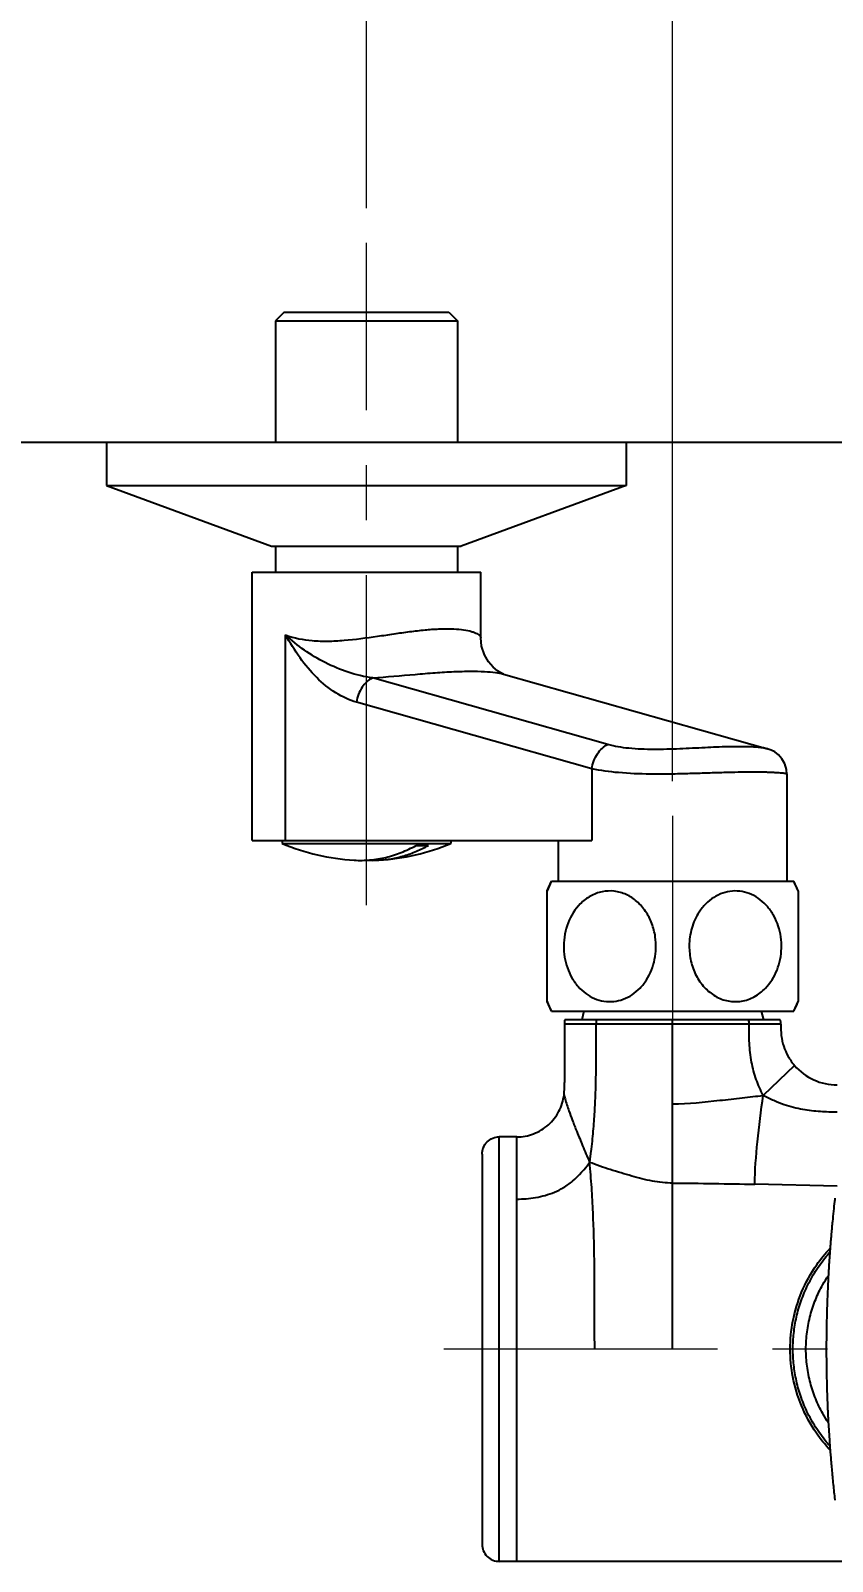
# Model space of a CAD drawing. Extents: x 0 to 3160, y 0 to 2315.
# Drawn here: x 998.2 to 1090.8, y 1935.4 to 2112.1 of the extents above; entities that cross this region are included whole.
import ezdxf

# ---------------------------------------------------------------- set-up
doc = ezdxf.new("R2010")
doc.units = 0
doc.header["$LTSCALE"] = 4
doc.header["$MEASUREMENT"] = 0
doc.header["$PDMODE"] = 3
doc.header["$PDSIZE"] = -10
doc.linetypes.add('CENTER2', pattern=[28.575000000000003, 19.05, -3.175, 3.175, -3.175])
doc.layers.get('0').update_dxf_attribs({"linetype": 'CONTINUOUS'})
doc.layers.get('DEFPOINTS').update_dxf_attribs({"linetype": 'CONTINUOUS'})
doc.layers.add('1', color=7, linetype='CONTINUOUS', true_color=0xffffff)
doc.layers.add('Cneter', color=1, linetype='CENTER2', lineweight=13)
doc.layers.add('DEF_LAYER_ASSEM_MEMBER', color=7, linetype='CONTINUOUS')
doc.styles.add('Daelim Dimension', font='')
doc.styles.get('Daelim Dimension').set_extended_font_data('나눔고딕')
doc.dimstyles.new('DEFAULT', dxfattribs={"dimscale": 2, "dimtxt": 2, "dimasz": 2, "dimexe": 0, "dimexo": 2, "dimgap": 1, "dimtad": 1, "dimdec": 1, "dimzin": 9, "dimdsep": 46, "dimtxsty": 'Daelim Dimension', "dimcen": 0.5, "dimclrd": 252, "dimclre": 252, "dimclrt": 3, "dimadec": 1, "dimazin": 0, "dimtfac": 1, "dimtdec": 1, "dimtix": 1, "dimtmove": 0, "dimatfit": 3, "dimfxl": 1, "dimtolj": 1, "dimtzin": 1, "dimlwd": 9, "dimlwe": 9, "dimarcsym": 0})

# ---------------------------------------------------------------- blocks, each defined once
blk = doc.blocks.new('*D4')
at = {"color": 5, "lineweight": 9, "ltscale": 0.5, "transparency": 16777216}
for p, q in [((1072.304082179158, 2025.474514005847), (1072.304082179158, 2166.51386790066)), ((1192.304082179158, 2026.078461226647), (1192.304082179158, 2166.51386790066)), ((1184.304082179158, 2164.51386790066), (1080.304082179158, 2164.51386790066))]:
    blk.add_line(p, q, dxfattribs=at)
at = {"color": 5, "ltscale": 0.5, "transparency": 16777216}
for points in [[(1080.304082179158, 2165.847201233994), (1080.304082179158, 2163.180534567327), (1072.304082179158, 2164.51386790066)], [(1184.304082179158, 2165.847201233994), (1184.304082179158, 2163.180534567327), (1192.304082179158, 2164.51386790066)]]:
    blk.add_solid(points, dxfattribs=at)
at = {"layer": 'DEFPOINTS', "color": 0, "ltscale": 0.5, "transparency": 16777216}
for p in [(1072.304082179158, 2164.51386790066), (1072.304082179158, 2021.474514005847), (1192.304082179158, 2022.078461226647)]:
    blk.add_point(p, dxfattribs=at)
at = {"color": 7, "ltscale": 0.5, "transparency": 16777216, "insert": (1132.304082179158, 2177.357930847728), "char_height": 20, "attachment_point": 5, "style": 'Daelim Dimension'}
blk.add_mtext('\\A1;120', dxfattribs=at)
blk = doc.blocks.new('*D5')
at = {"color": 5, "lineweight": 9, "ltscale": 0.5, "transparency": 16777216}
for p, q in [((1036.948743119759, 2091.603814413947), (1036.948743119759, 2199.012449902037)), ((1227.659421238458, 2091.603814413947), (1227.659421238458, 2199.012449902037)), ((1219.659421238458, 2197.012449902037), (1044.948743119759, 2197.012449902037))]:
    blk.add_line(p, q, dxfattribs=at)
at = {"color": 5, "ltscale": 0.5, "transparency": 16777216}
for points in [[(1044.948743119759, 2198.34578323537), (1044.948743119759, 2195.679116568703), (1036.948743119759, 2197.012449902037)], [(1219.659421238458, 2198.34578323537), (1219.659421238458, 2195.679116568703), (1227.659421238458, 2197.012449902037)]]:
    blk.add_solid(points, dxfattribs=at)
at = {"layer": 'DEFPOINTS', "color": 0, "ltscale": 0.5, "transparency": 16777216}
for p in [(1036.948743119759, 2197.012449902037), (1036.948743119759, 2087.603814413947), (1227.659421238458, 2087.603814413947)]:
    blk.add_point(p, dxfattribs=at)
at = {"color": 7, "ltscale": 0.5, "transparency": 16777216, "insert": (1132.304082179108, 2209.899431304039), "char_height": 20, "attachment_point": 5, "style": 'Daelim Dimension'}
blk.add_mtext('\\A1;150~210', dxfattribs=at)

msp = doc.modelspace()

# ---------------------------------------------------------------- linework, layer by layer
at = {"ltscale": 0.5}
msp.add_line((684.0410920109971, 2064.603814413947), (2163.883926965377, 2064.603814413947), dxfattribs=at)
at = {"layer": '1', "color": 7, "linetype": 'Continuous'}
for points, knots in [([(1091.042501150379, 1977.324023010545), (1091.029337370863, 1977.204114441069), (1090.977241045104, 1976.729570189595), (1090.875752498789, 1975.802905561094), (1090.775583511208, 1974.794695237212), (1090.693587861038, 1973.918633042754), (1090.630633980032, 1973.211847700168), (1090.570601770083, 1972.501171799235), (1090.511709285667, 1971.762282741426), (1090.457612640017, 1971.039517519989), (1090.413773799257, 1970.42037006271), (1090.366806472535, 1969.719936998278), (1090.321552146284, 1968.989987540019), (1090.272917222715, 1968.136173916667), (1090.221312242491, 1967.117927130847), (1090.174700195497, 1966.032712487454), (1090.131591166137, 1964.835320016152), (1090.09489888254, 1963.542899932564), (1090.067452086958, 1962.101121735294), (1090.054613592962, 1960.800379400055), (1090.053293330224, 1959.593435652715), (1090.05858278778, 1958.476174957509), (1090.076069211547, 1957.204013390958), (1090.102841227297, 1955.96042163269), (1090.136467129105, 1954.840783941555), (1090.166026574851, 1954.016570746632), (1090.193626529974, 1953.330281557019), (1090.227322865558, 1952.576515722562), (1090.273074774035, 1951.666220506916), (1090.332565827044, 1950.623408103433), (1090.399121064976, 1949.593024060309), (1090.462404190523, 1948.700597700693), (1090.516331152256, 1947.987041143588), (1090.574559309018, 1947.25728501624), (1090.641791348877, 1946.46539482864), (1090.718428647418, 1945.616554353947), (1090.80237463666, 1944.739775458693), (1090.891963496251, 1943.858142446029), (1090.977809073505, 1943.070675492098), (1091.025097979757, 1942.642881368664), (1091.042825250635, 1942.482513474636)], [0, 0, 0, 0, 0.01062969243130123, 0.04206754746814781, 0.07559148992636724, 0.09536737934660423, 0.1150264926552107, 0.1345623795971529, 0.1544902273488831, 0.176992469980007, 0.2022744750959953, 0.2247093476796423, 0.24427589912374, 0.2639946892550522, 0.2952437623654387, 0.3307151111605224, 0.3593269138894606, 0.399032724890408, 0.4401572904490552, 0.4797832563895183, 0.5092924045320766, 0.5399747462516139, 0.5727637298857949, 0.6144220911627029, 0.6463748616839292, 0.6703409692811698, 0.6900819022339245, 0.7104736294491398, 0.7341902561311248, 0.7650543250133744, 0.7991766432669425, 0.8249831288521354, 0.8444153292185136, 0.8650045530497094, 0.8874741494820081, 0.911086545624912, 0.9358640955785057, 0.9604690997607772, 0.9851809857285142, 1, 1, 1, 1]), ([(1090.496773813686, 1948.247540931987), (1089.921377708301, 1948.862482693187), (1088.631759816528, 1950.462070452712), (1087.093633737284, 1953.290234455522), (1086.102920324454, 1956.600383484443), (1085.787534011506, 1959.9172502991), (1086.105875276406, 1963.241185763148), (1087.109105302365, 1966.568607156652), (1088.652227039628, 1969.385527559077), (1089.935346937602, 1970.971314062781), (1090.497723099363, 1971.572228767098)], [0.2719405361858528, 0.2719405361858528, 0.2719405361858528, 0.2719405361858528, 0.3168057804377244, 0.3811235234696105, 0.4424995570860932, 0.4999935732266171, 0.5579275872886023, 0.6196726394939683, 0.6842347222650415, 0.7280805778200725, 0.7280805778200725, 0.7280805778200725, 0.7280805778200725]), ([(1090.460050270148, 1948.740869607212), (1090.380927502108, 1948.830025242806), (1089.843317203821, 1949.448772652211), (1088.932693304294, 1950.653811236565), (1087.904403948613, 1952.447613087626), (1087.118972392163, 1954.310173584719), (1086.576331601893, 1956.197077294158), (1086.265156480984, 1958.066192467169), (1086.16512265301, 1959.909382036399), (1086.265156261399, 1961.75257165322), (1086.576331667646, 1963.621687994688), (1087.11897213279, 1965.508591917332), (1087.904405376939, 1967.371152581861), (1088.932689568172, 1969.1649567451), (1089.843592914978, 1970.370353464529), (1090.381524336108, 1970.989423127264), (1090.460956185408, 1971.078912674139)], [0.1202701305620359, 0.1202701305620359, 0.1202701305620359, 0.1202701305620359, 0.131370380942106, 0.1965955076521528, 0.2608444078084459, 0.3236646942931296, 0.3846647404000673, 0.4435244723589453, 0.4999999429529933, 0.5564755291821954, 0.6153352611410734, 0.6763353072480112, 0.7391555937326949, 0.8034045943308302, 0.8686295360043155, 0.8797721462395109, 0.8797721462395109, 0.8797721462395109, 0.8797721462395109]), ([(1090.287792903646, 1951.417221799228), (1090.05847868766, 1951.759320072851), (1089.514161737547, 1952.647790294119), (1088.783101797211, 1954.170099790246), (1088.170762313068, 1956.003719245102), (1087.790971167997, 1957.931886841465), (1087.662245012518, 1959.909382033582), (1087.790970911868, 1961.886877286242), (1088.170762375321, 1963.815046046351), (1088.78310157048, 1965.648665689072), (1089.514321883928, 1967.171306594748), (1090.058862179167, 1968.060073424192), (1090.288405553574, 1968.40246047458)], [0.1925644504518091, 0.1925644504518091, 0.1925644504518091, 0.1925644504518091, 0.2347443384772053, 0.2991706869238271, 0.3651882971809014, 0.4323109028947674, 0.4999999372796597, 0.5676890986455231, 0.6348117043593892, 0.7008293146164636, 0.7652556630630855, 0.8074731998243727, 0.8074731998243727, 0.8074731998243727, 0.8074731998243727])]:
    msp.add_open_spline(points, degree=3, knots=knots, dxfattribs=at)
at = {"layer": 'Cneter', "lineweight": 5, "ltscale": 0.5}
for p, q in [((1036.948743119759, 2011.144322850447), (1036.948743119759, 2087.603814413947)), ((1072.304082179158, 2021.474514005847), (1072.304082179158, 1994.903814413947)), ((1248.946439935158, 1959.903814413947), (1045.868462752858, 1959.903814413947))]:
    msp.add_line(p, q, dxfattribs=at)
at = {"layer": 'DEF_LAYER_ASSEM_MEMBER', "color": 7, "linetype": 'Continuous'}
for p, q in [((1027.448743119759, 2079.603814413947), (1026.448743119759, 2078.603814413947)), ((1026.448743119759, 2078.603814413947), (1026.448743119759, 2064.603814413947)), ((1026.448743119759, 2078.603814413947), (1047.448743119759, 2078.603814413947)), ((1027.448743120259, 2079.603814413947), (1046.448743119358, 2079.603814413947)), ((1046.448743119759, 2079.603814413947), (1047.448743119759, 2078.603814413947)), ((1047.448743119759, 2078.603814413947), (1047.448743119759, 2064.603814413947)), ((1006.948743119759, 2064.603814413947), (1006.948743119759, 2059.603814413947)), ((1006.948794335959, 2064.603814413947), (1066.948691903558, 2064.603814413947)), ((1066.948743119759, 2064.603814413947), (1066.948743119759, 2059.603814413947)), ((1006.948743119759, 2059.603814413947), (1025.998743119758, 2052.603814413947)), ((1006.948743119759, 2059.603814413947), (1066.948743119759, 2059.603814413947)), ((1066.948743119759, 2059.603814413947), (1047.898743119758, 2052.603814413947)), ((1025.998743119758, 2052.603814413947), (1047.898743119758, 2052.603814413947)), ((1026.448743119759, 2052.603814413947), (1026.448743119759, 2049.603814413947)), ((1047.448743119759, 2052.603814413947), (1047.448743119759, 2049.603814413947)), ((1023.748743119758, 2018.603814413947), (1023.748743119758, 2049.603814413947)), ((1023.749029466458, 2049.603814413947), (1050.148456773058, 2049.603814413947)), ((1050.148743119758, 2042.018600093847), (1050.148743119758, 2049.603814413947)), ((1052.760198746858, 2037.831016361847), (1083.248314442458, 2029.207675020247)), ((1052.764785509959, 2037.829719008047), (1052.764967749258, 2037.829667437947)), ((1083.256162071458, 2029.205454863847), (1083.255910284658, 2029.205526285747)), ((1085.504082179158, 2026.293559781247), (1085.504082179158, 2013.903814413947)), ((1023.748872857458, 2018.603814413947), (1062.970272667458, 2018.603814413947)), ((1027.198743119759, 2018.603814413947), (1027.198743119759, 2018.283443000847)), ((1027.198743119759, 2018.283443000847), (1046.698743119759, 2018.283443000847)), ((1046.698743119759, 2018.603814413947), (1046.698743119759, 2018.283443000847)), ((1059.104082179158, 2018.603814413947), (1059.104082179158, 2013.903814413947)), ((1057.804082179158, 2012.791581741347), (1058.304082179158, 2013.903814413947)), ((1057.804082179158, 2000.016047086647), (1057.804082179158, 2012.791581741347)), ((1058.304082179158, 2013.903814413947), (1086.304082179158, 2013.903814413947)), ((1086.804082179158, 2012.791581741347), (1086.304082179158, 2013.903814413947)), ((1086.804082179158, 2012.791581741347), (1086.804082179158, 2000.016047086647)), ((1058.304082179158, 1998.903814413947), (1057.804082179158, 2000.016047086647)), ((1058.304082179158, 1998.903814413947), (1086.304082179158, 1998.903814413947)), ((1062.072031371557, 1998.903814413947), (1061.804082179158, 1997.903814413947)), ((1082.536132986757, 1998.903814413947), (1082.804082179158, 1997.903814413947)), ((1086.304082179158, 1998.903814413947), (1086.804082179158, 2000.016047086647)), ((1059.804082861858, 1997.427373728347), (1059.804082118558, 1995.902437964747)), ((1084.743057841558, 1997.903814413947), (1059.862333621158, 1997.903814413947)), ((1072.304082067058, 1997.430203742847), (1072.304082181558, 1997.903814414047)), ((1059.804082118558, 1995.902437964747), (1059.804078852158, 1994.039205671747)), ((1059.804078852158, 1994.039205671747), (1059.804022490758, 1992.304589243747)), ((1059.804022490758, 1992.304589243747), (1059.803960697858, 1990.690163364347)), ((1054.304082179158, 1984.403048389147), (1052.280366764158, 1984.403048389147)), ((1050.304082179158, 1982.426924756047), (1050.304082179158, 1937.380643251147)), ((1122.804082179158, 1935.404163355027), (1052.280366764158, 1935.404580438847))]:
    msp.add_line(p, q, dxfattribs=at)
at = {"layer": 'DEF_LAYER_ASSEM_MEMBER', "color": 9, "linetype": 'Continuous'}
for p, q in [((1027.614933608159, 2018.603814413947), (1027.614933608159, 2042.357531090747)), ((1064.831565611958, 2029.694165691047), (1037.658050339059, 2037.379982161647)), ((1062.970272667458, 2026.896473426147), (1035.796791229758, 2034.582282579347)), ((1062.970272667458, 2026.896473426147), (1062.970272667458, 2018.603814413947)), ((1072.304082067058, 1997.430203742847), (1063.465751599558, 1997.433399590147)), ((1081.141348511257, 1997.434523121447), (1072.304082154258, 1997.430975826347)), ((1072.304082172158, 1959.903814413947), (1072.304082067058, 1997.430203742847)), ((1086.391884010858, 1992.647255401447), (1082.768949262258, 1989.188367627547)), ((1052.280366764158, 1935.404580438847), (1052.280366764158, 1984.403048389147)), ((1054.304082179158, 1935.404580438847), (1054.304082179158, 1984.403048389147)), ((1091.304082179158, 1978.725434518799), (1081.804083170958, 1978.930352087547))]:
    msp.add_line(p, q, dxfattribs=at)
at = {"layer": 'DEF_LAYER_ASSEM_MEMBER', "color": 7, "linetype": 'Continuous'}
for points in [[(1052.766098790158, 2037.829319154047), (1052.711349606158, 2037.849540886747), (1052.477148528758, 2037.956762645147), (1052.085236494958, 2038.194203704247), (1051.580777048258, 2038.607992245247), (1051.046147349159, 2039.222895180847), (1050.572838293158, 2040.040592038547), (1050.247435838658, 2041.045040616447), (1050.148726597959, 2042.015666558947)], [(1085.504048849559, 2026.288273787147), (1085.459121630459, 2026.805896037147), (1085.258657135558, 2027.477553395647), (1084.934521800459, 2028.048560768247), (1084.530641142558, 2028.502888895447), (1084.091617740959, 2028.837920227747), (1083.676304713558, 2029.056496504947), (1083.353530271958, 2029.176405660247), (1083.256297038358, 2029.205407502547)]]:
    msp.add_lwpolyline(points, dxfattribs=at)
for centre, radius, start, end in [((1036.948743119759, 2041.303814413947), 25, 247.0455005985871, 266.737085860499), ((1036.948743119759, 2041.303814413947), 25, 273.2629141395011, 292.9544994014129), ((1043.435270582459, 2046.799376164047), 28.7609698655, 268.515690226105, 269.9670139941857), ((1043.423929888459, 2042.049807184847), 24.0113966867, 269.9875502631865, 271.6241475505892), ((1037.655848414758, 2028.833957585047), 12.5101108571, 266.7597165843027, 273.2571977421051), ((1073.500510750558, 2006.403814413947), 16.9464285714, 153.7319553871804, 157.8558034920964), ((1071.107653607758, 2006.403814413947), 16.9464285714, 22.14419650790352, 26.2680446128196), ((1073.500510750558, 2006.403814413947), 16.9464285714, 202.1441965079035, 206.2680446128196), ((1071.107653607758, 2006.403814413947), 16.9464285714, 333.7319553871803, 337.8558034920965), ((1061.787648738358, 1997.426639318347), 1.9835660747, 166.0801544488022, 179.9744161591992), ((1082.816681591557, 1997.426401165147), 1.9847548134, 359.6536268414998, 13.91842347671097), ((1091.304132422058, 1996.903475443147), 6.4996610294, 220.9073092257971, 269.9995570988762)]:
    msp.add_arc(centre, radius, start, end, dxfattribs=at)
at = {"layer": 'DEF_LAYER_ASSEM_MEMBER', "color": 9, "linetype": 'Continuous'}
for centre, radius, start, end in [((1066.224682803858, 1997.429799306447), 2.7589335534, 170.106869385599, 179.9252315740014), ((1078.363248185358, 1997.426960684647), 2.778453553, 0.1559840728029474, 9.883415650195413)]:
    msp.add_arc(centre, radius, start, end, dxfattribs=at)
for points, start_tangent, end_tangent in [([(1027.614933608159, 2042.357531092847), (1030.693578268058, 2041.689085001647), (1032.478021512458, 2041.632135792447), (1034.359154561259, 2041.727201209347), (1038.225652966058, 2042.194432089847), (1040.132872710458, 2042.473938349947), (1041.974741945259, 2042.728922560547), (1043.713972860359, 2042.926009979147), (1045.311381068158, 2043.040258549946), (1046.728119704359, 2043.057303425747), (1047.929417559459, 2042.975014027047), (1048.887817156859, 2042.803754072247), (1049.269702812959, 2042.691156585447), (1049.584279296259, 2042.565095613247), (1049.830355499558, 2042.429796955047), (1050.006933688258, 2042.289752048947), (1050.148740276559, 2042.015666520847)], (0.9316829351746895, -0.3632724986897241), (-0.0007761196832886565, -0.9999996988190734)), ([(1037.658041094058, 2037.379960354847), (1034.850976503959, 2038.040923637147), (1032.192660993359, 2039.150022890647), (1027.614933607659, 2042.357531091447)], (-0.9911219496969892, 0.1329559356660656), (-0.7227624603492363, 0.6910965387772672)), ([(1035.796791229758, 2034.582282579347), (1033.404029431958, 2035.668004467846), (1031.216900876258, 2037.420723848147), (1029.285064346858, 2039.697493326247), (1027.614933608159, 2042.357531090747)], (-0.962256520895011, 0.2721440574310404), (-0.4854972954030549, 0.8742381690113507)), ([(1037.658050339059, 2037.379982161647), (1036.446407720859, 2036.311273601447), (1036.029164560659, 2035.491354247847), (1035.796795615958, 2034.582293384047)], (-0.9207606140243111, -0.3901280452128171), (-0.1400123626746083, -0.9901497554906904)), ([(1037.658050339059, 2037.379982161047), (1042.560417745258, 2037.795494737647), (1044.890177111259, 2037.980727052246), (1047.051379994059, 2038.109163166047), (1048.974412316658, 2038.159619822547), (1050.596132887458, 2038.123646333847), (1051.868723048158, 2038.007274400947), (1052.764658067858, 2037.829753510247)], (0.9971442919040341, 0.07551993858050073), (0.9622469857443781, -0.2721777698965489)), ([(1062.970272667458, 2026.896473426147), (1063.202655205358, 2027.805537830647), (1063.619909128559, 2028.625460142747), (1064.831565611958, 2029.694165691047)], (0.1400280083953175, 0.9901475429777327), (0.9207626321541562, 0.3901232820898414)), ([(1083.256048314858, 2029.205485597447), (1082.925610379859, 2029.274842176947), (1082.402642722359, 2029.343353091847), (1081.700527166158, 2029.399648203347), (1080.833733207558, 2029.435466749047), (1079.817825814359, 2029.445956344047), (1078.669556990459, 2029.429832818247), (1076.048902146059, 2029.329455567347), (1073.132502436059, 2029.191925864147), (1070.115412645158, 2029.123771254647), (1067.249316552558, 2029.258242631747), (1064.831565611958, 2029.694165691047)], (-0.9621073540707743, 0.2726709358236297), (-0.9622562158628115, 0.2721451359723012)), ([(1085.504047960459, 2026.288273308347), (1085.495112694659, 2026.296705599647), (1085.468270976959, 2026.306725163047), (1085.423531101159, 2026.318074477747), (1085.360972592859, 2026.330506268247), (1085.280708075358, 2026.343778019547), (1085.182850355058, 2026.357647243347), (1084.934825027259, 2026.386216220347), (1084.618233936958, 2026.414462955447), (1084.234826051658, 2026.440816779547), (1083.786563033858, 2026.463841270747), (1083.275963397458, 2026.482461216347), (1082.705695469858, 2026.495707709047), (1082.078909251858, 2026.503010213947), (1080.669715579758, 2026.498660082547), (1079.079189902158, 2026.470215733447), (1077.342024795258, 2026.423023501947), (1075.495843919359, 2026.366562294347), (1073.580362748558, 2026.313719865347), (1071.636793393759, 2026.279763223847), (1069.707439164658, 2026.280941969847), (1066.062119725558, 2026.448143962447), (1062.970272667458, 2026.896473426147)], (0.002336091620108852, 0.9999972713342484), (-0.9769548725280711, 0.213445958133811)), ([(1063.465460776258, 1997.433402829847), (1062.641945119558, 1997.432809323047), (1061.910578220158, 1997.432463252647), (1061.279758759558, 1997.431969708947), (1060.755322064058, 1997.431085654147), (1060.534585171357, 1997.430464436747), (1060.342181590558, 1997.429857595347), (1060.178550229657, 1997.429428908447), (1060.044129996758, 1997.429342154047), (1059.939309174158, 1997.429631791547), (1059.864272242357, 1997.429811682147), (1059.837964361358, 1997.429667621247), (1059.819152404058, 1997.429264702247), (1059.807853020758, 1997.428525784847), (1059.804082861858, 1997.427373728347)], (-0.9999995058677522, -0.0009941148081295042), (2.421712060149186e-06, -0.9999999999970678)), ([(1062.720707995058, 1981.465932925347), (1062.814858231957, 1982.086096121447), (1062.897931081558, 1982.700951421047), (1063.036938281457, 1983.909777716047), (1063.241749466458, 1986.215755442647), (1063.367715952858, 1988.346150068147), (1063.439543313258, 1990.307411359847), (1063.470074350658, 1993.918045193047), (1063.464467598158, 1997.433397913147)], (0.1686462113789899, 0.9856766484945828), (-0.0003737043756301718, 0.9999999301725174)), ([(1082.768953940258, 1989.188364031947), (1081.971473386258, 1991.020363217547), (1081.426631440658, 1993.047720875247), (1081.172749855958, 1995.220591036647), (1081.141696684657, 1997.434519870947)], (-0.468239514381176, 0.8836015828256989), (0.004131961941332231, 0.9999914634088211)), ([(1084.801400788858, 1997.414501155247), (1084.797617467058, 1997.414541662547), (1084.786300511158, 1997.414662248347), (1084.767499434958, 1997.414861509347), (1084.741263752458, 1997.415138042147), (1084.666606866758, 1997.415916936447), (1084.562315556657, 1997.416985783347), (1084.428336836858, 1997.418324835747), (1084.264819612058, 1997.419887715347), (1084.072119472658, 1997.421618121247), (1083.851271058758, 1997.423447411247), (1083.328895161458, 1997.427138459147), (1082.701502369058, 1997.430512009547), (1081.971600811257, 1997.433147044247), (1081.141698600957, 1997.434622545647)], (0.004411084855417944, 0.9999902711178738), (-0.9999996307887855, 0.0008593150137811051)), ([(1059.765579646957, 1989.251621597147), (1059.886703317557, 1988.784116033147), (1060.324181607059, 1987.408348024347), (1060.715285624157, 1986.354446032547), (1061.243117678658, 1985.019244444647), (1061.913115779957, 1983.385987361647), (1062.300991829658, 1982.459740195347), (1062.721937218857, 1981.466036192247)], (0.2346383970600912, -0.972082724167584), (0.3994805934966033, -0.9167416514043647)), ([(1072.304082179158, 1988.212177323547), (1077.759107583058, 1988.625628727647), (1080.349046631158, 1988.914745635747), (1082.768953940258, 1989.188364031947)], (0.9999998438875288, 0.0005587708996264727), (0.9938837325326328, 0.1104315453437204)), ([(1081.804083018458, 1978.930695038647), (1082.107665213058, 1983.841246359247), (1082.768954514458, 1989.188364097047)], (0.000389019108480473, 0.9999999243320639), (0.1451298707251239, 0.9894126139398614)), ([(1091.304082179158, 1987.254688190447), (1089.366215535258, 1987.316378806547), (1087.360340551658, 1987.554756308847), (1085.180335451958, 1988.122714611647), (1083.997102827958, 1988.589691632247), (1082.768953821258, 1989.188363237547)], (-1, 0), (-0.8807453926256438, 0.4735900689084396)), ([(1054.304082179158, 1977.227936927047), (1056.489895740158, 1977.409113369547), (1058.651300605357, 1978.023187312247), (1059.709220428458, 1978.556734831847), (1060.743503515358, 1979.293199001447), (1062.721935315058, 1981.466052143447)], (1, 0), (0.5908076379006956, 0.8068124534228515)), ([(1072.304082177357, 1979.067817508147), (1069.975091844858, 1979.304456742547), (1067.578416810258, 1979.887538763247), (1066.349078097058, 1980.246633843247), (1065.109441025158, 1980.627405950247), (1063.888085300257, 1981.029290533847), (1062.721938399558, 1981.466046745447)], (-1, 1.815228797831066e-10), (-0.929189053668429, 0.3696047923698629)), ([(1063.304093556758, 1959.903814413947), (1063.299056143058, 1964.951552582647), (1063.288701699657, 1967.526756543547), (1063.267228995158, 1970.151114043847), (1063.118405425457, 1975.659303963647), (1062.959366827658, 1978.564099002547), (1062.721948199058, 1981.466057699147)], (4.634261564709215e-12, 1), (-0.09458326823471097, 0.9955169538335552)), ([(1072.304082179158, 1979.067770540847), (1081.804083018458, 1978.930695038647)], (1, 0), (0.9997658060705232, -0.02164100303029168))]:
    msp.add_spline(points, degree=3, dxfattribs=dict(at, start_tangent=start_tangent, end_tangent=end_tangent))
at = {"layer": 'DEF_LAYER_ASSEM_MEMBER', "color": 7, "linetype": 'Continuous'}
for points, start_tangent, end_tangent in [([(1035.530835726858, 2016.344056303047), (1037.357903632258, 2016.373754357347), (1039.173050044958, 2016.670227037547), (1040.956864080958, 2017.230317677747), (1042.690269569758, 2018.048056870947)], (0.9983819595043656, -0.05686354663774707), (0.8745178053613649, 0.4849934103737307)), ([(1038.366650512658, 2016.344056303047), (1039.833804849558, 2016.514441211447), (1041.285851483358, 2016.857011469547), (1042.712712152258, 2017.369398007247), (1044.104483132159, 2018.048056870947)], (0.9983819595050399, 0.05686354662590988), (0.8745178053543118, 0.4849934103864485)), ([(1070.303231785758, 2007.479039447247), (1069.903053229058, 2009.041346167447), (1069.179225206857, 2010.439909649047), (1068.171272501558, 2011.580131470747), (1066.940552927957, 2012.376145468147), (1065.570358829758, 2012.761335101247), (1064.161017197957, 2012.700768018247), (1062.819070551857, 2012.200189844747), (1061.641205868858, 2011.304289791747)], (-0.1413403698872243, 0.9899610597594951), (-0.7062159473737899, -0.7079964941120404)), ([(1083.027465624158, 2001.564920602247), (1084.360808349058, 2003.657454523047), (1084.727771901558, 2004.892443061247), (1084.876335716058, 2006.186830693947), (1084.506209950958, 2008.749994137747), (1083.999441015058, 2009.917338293447), (1083.298748139658, 2010.942176589647), (1082.430071904957, 2011.777505696247), (1081.428413096158, 2012.381671715247), (1080.337718220758, 2012.721811391147), (1079.208869285558, 2012.778067707547), (1078.096665167957, 2012.546965606847), (1077.054573602158, 2012.042317402147), (1076.129668076058, 2011.292686474147), (1075.360263602658, 2010.336868256047)], (0.6954725989488107, 0.7185526174967195), (-0.5463356750698836, -0.8375663138796443)), ([(1061.641205868858, 2011.304289791747), (1060.233948247458, 2009.116198039147), (1059.728884356358, 2006.452366347547)], (-0.7062159473790732, -0.7079964941067705), (-0.006355145754618739, -0.9999798058573173)), ([(1075.360263602658, 2010.336868256047), (1074.524496454658, 2008.500305719447), (1074.228884356358, 2006.452366347547)], (-0.5463356750637882, -0.8375663138836202), (-0.006355145743747817, -0.9999798058573863)), ([(1059.728884356358, 2006.452366347547), (1060.151493418758, 2003.912645483547), (1060.679433576957, 2002.764988799347), (1061.396917522958, 2001.763934690147), (1062.277417502258, 2000.955399752647), (1063.285476357458, 2000.379685614347), (1064.376852472258, 2000.068079504747), (1065.500901567158, 2000.038648851347), (1066.603582551157, 2000.293238321447), (1067.632586718657, 2000.816798998047), (1068.542149853658, 2001.580155279047), (1069.295245077058, 2002.544455859547), (1069.863812510158, 2003.665078531647), (1070.228149850058, 2004.894227849747), (1070.303231785758, 2007.479039447247)], (-0.006355145748738278, -0.9999798058573545), (-0.1413403698843156, 0.9899610597599103)), ([(1074.228884356358, 2006.452366347547), (1074.425218864858, 2004.686986017947), (1075.024944904158, 2003.047492870047), (1075.990365876558, 2001.660404859647), (1077.255314122158, 2000.643519098847), (1078.722062931058, 2000.094736552647), (1080.263941261857, 2000.073287336747), (1081.741721218757, 2000.581453362747), (1083.027465624158, 2001.564920602247)], (-0.006355145743812751, -0.9999798058573859), (0.6954725989472234, 0.7185526174982558)), ([(1084.801400137358, 1997.414402696647), (1084.853880126658, 1996.101995851847), (1085.134881862157, 1994.857282539047), (1085.654154423058, 1993.690705872947), (1086.391887998558, 1992.647250794647)], (-0.006642328969502339, -0.9999779394895973), (0.6544744632496468, -0.7560841070635508)), ([(1059.765580019058, 1989.251624753947), (1059.794180448858, 1989.592834862947), (1059.803960697858, 1990.690163364347)], (0.1170537248060513, 0.9931255839565454), (-0.0001903521636970449, 0.9999999818830269)), ([(1054.304082179158, 1984.403814413947), (1056.257057462558, 1984.762247880447), (1057.955614042057, 1985.791128624247), (1059.178109658558, 1987.355463626147), (1059.765580389058, 1989.251627893447)], (1, 0), (0.1170530964917545, 0.993125658011962)), ([(1050.304270774458, 1982.427527508247), (1050.443023638058, 1983.154688998647), (1050.883215845058, 1983.824448309547), (1051.553082030357, 1984.264332720447), (1052.280366766458, 1984.403012833047)], (0.01273455493913104, 0.9999189122676411), (0.9999999999954362, 3.021221740879976e-06)), ([(1050.304256324158, 1937.380101312147), (1050.443004636858, 1936.652931405947), (1050.883199213657, 1935.983162390147), (1051.553073748158, 1935.543273190547), (1052.280366760858, 1935.404595419047)], (0.0127253589102738, -0.9999190293421787), (0.9999999999905296, 4.35215212406524e-06))]:
    msp.add_spline(points, degree=3, dxfattribs=dict(at, start_tangent=start_tangent, end_tangent=end_tangent))

# ---------------------------------------------------------------- dimensions: what is measured, and where the dimension line sits
at = {"color": 5, "ltscale": 0.5}
dim = msp.add_linear_dim(base=(1036.948743119759, 2197.012449902037), p1=(1227.659421238458, 2087.603814413947), p2=(1036.948743119759, 2087.603814413947), text='150~210', dimstyle='DEFAULT', override={"dimtxt": 10, "dimasz": 4, "dimexe": 1, "dimdec": 0, "dimclrd": 5, "dimclre": 5, "dimclrt": 7}, dxfattribs=at)
dim.commit()
dim.dimension.update_dxf_attribs({"geometry": '*D5', "text_midpoint": (1132.304082179108, 2209.899431304039)})
dim = msp.add_linear_dim(base=(1072.304082179158, 2164.51386790066), p1=(1192.304082179158, 2022.078461226647), p2=(1072.304082179158, 2021.474514005847), dimstyle='DEFAULT', override={"dimtxt": 10, "dimasz": 4, "dimexe": 1, "dimdec": 0, "dimclrd": 5, "dimclre": 5, "dimclrt": 7}, dxfattribs=at)
dim.commit()
dim.dimension.update_dxf_attribs({"geometry": '*D4', "text_midpoint": (1132.304082179158, 2177.357930847728)})

doc.saveas('drawing.dxf')
